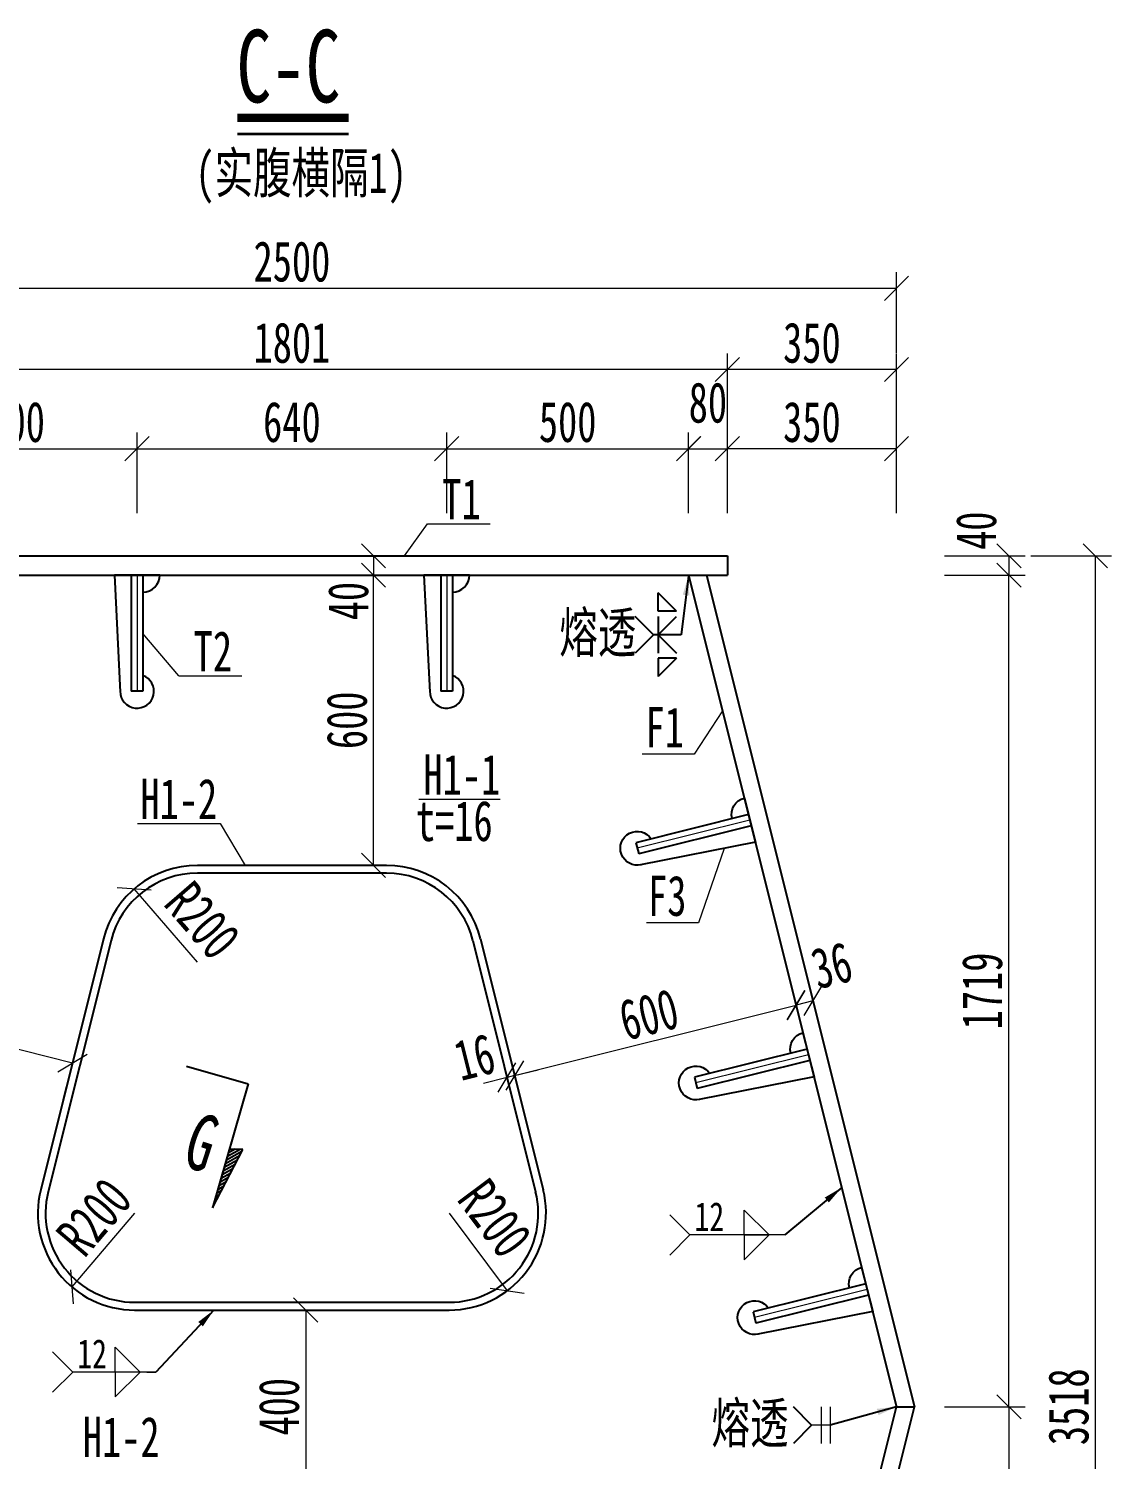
# Model space of a CAD drawing. Header units: millimetres. Extents: x -411717 to -116098, y 0 to 693159.
# Drawn here: x -183054 to -180815, y 363695 to 366652 of the extents above; entities that cross this region are included whole.
import ezdxf
from ezdxf.enums import TextEntityAlignment as Align

# ---------------------------------------------------------------- set-up
doc = ezdxf.new("R2010")
doc.units = ezdxf.units.MM
doc.header["$LTSCALE"] = 2
doc.header["$PDMODE"] = 3
doc.header["$PDSIZE"] = -10
doc.layers.get('Defpoints').update_dxf_attribs({"color": 8, "lineweight": 9})
doc.layers.add('dim', color=3, linetype='Continuous')
doc.layers.add('焊缝', color=7, linetype='Continuous')
for name, color, linetype, lineweight in [('加粗线', 6, 'Continuous', 25), ('文字', 7, 'Continuous', 15), ('标注', 4, 'Continuous', 13), ('横隔板', 6, 'Continuous', 25), ('细实线', 4, 'Continuous', 15), ('细线', 4, 'Continuous', 15), ('钢板粗线', 1, 'Continuous', 25)]:
    doc.layers.add(name, color=color, linetype=linetype, lineweight=lineweight)
doc.styles.add('111', font='仿宋_GB2312.ttf', dxfattribs={"width": 0.7})
doc.styles.add('BM_Dim', font='仿宋_GB2312.ttf', dxfattribs={"width": 0.85})
doc.styles.add('SMEDI', font='仿宋_GB2312.ttf', dxfattribs={"width": 0.75})
doc.styles.get("Standard").update_dxf_attribs({"font": '仿宋_GB2312.ttf'})
doc.dimstyles.new('200', dxfattribs={"dimscale": 0, "dimtxt": 2.5, "dimasz": 1.5, "dimexe": 1, "dimexo": 1, "dimgap": 0.4, "dimtad": 1, "dimdec": 0, "dimdsep": 46, "dimtxsty": '111', "dimblk": 'OBLIQUE', "dimcen": 0, "dimclrd": 256, "dimclre": 256, "dimclrt": 256, "dimadec": 1, "dimazin": 2, "dimtfac": 1, "dimtdec": 0, "dimtmove": 2, "dimatfit": 3, "dimfxl": 4, "dimfxlon": 1, "dimtolj": 1, "dimlwd": -1, "dimlwe": -1, "dimarcsym": 0})
doc.dimstyles.new('MSteel_1.0_1.0', dxfattribs={"dimtxt": 3, "dimasz": 1.2, "dimexe": 1, "dimexo": 1, "dimgap": 1, "dimtad": 3, "dimtoh": 1, "dimdec": 0, "dimzin": 0, "dimdsep": 46, "dimtxsty": 'Standard', "dimblk": 'ARCHTICK', "dimcen": 0.09, "dimclrd": 3, "dimclre": 3, "dimadec": 0, "dimazin": 0, "dimtfac": 1, "dimtdec": 4, "dimtofl": 0, "dimtmove": 0, "dimatfit": 3, "dimfxl": 1, "dimtolj": 1, "dimtzin": 0, "dimarcsym": 0})

# ---------------------------------------------------------------- blocks, each defined once
blk = doc.blocks.new('_Oblique')
at = {"color": 0, "linetype": 'ByBlock', "lineweight": -2}
blk.add_line((-0.5, -0.5), (0.5, 0.5), dxfattribs=at)
blk = doc.blocks.new('*D47')
at = {"layer": 'Defpoints', "color": 0, "transparency": 16777216}
for p in [(-182070.2, 364571.3), (-182085.7, 364567.5), (-182064.9, 364484.2)]:
    blk.add_point(p, dxfattribs=at)
at = {"layer": '细实线', "transparency": 16777216}
for p, q in [((-182077, 364532.7), (-182056.8, 364451.8)), ((-182061.5, 364536.6), (-182041.3, 364455.7)), ((-182064.9, 364484.2), (-182113.4, 364472)), ((-182049.4, 364488.1), (-182064.9, 364484.2)), ((-182049.4, 364488.1), (-182000.9, 364500.2))]:
    blk.add_line(p, q, dxfattribs=at)
at = {"layer": '细实线', "transparency": 16777216, "xscale": 50, "yscale": 50, "zscale": 50}
for p, rotation in [((-182064.9, 364484.2), 14.03624346807813), ((-182049.4, 364488.1), 194.0362434680781)]:
    blk.add_blockref('_Oblique', p, dxfattribs=dict(at, rotation=rotation))
at = {"layer": '细实线', "transparency": 16777216, "insert": (-182132.3, 364526.1), "char_height": 83.33, "attachment_point": 5, "rotation": 14.0362, "style": '111'}
blk.add_mtext('\\A1;16', dxfattribs=at)
blk = doc.blocks.new('*D46')
at = {"layer": 'Defpoints', "color": 0, "transparency": 16777216}
for p in [(-182509.8, 364003.5), (-182509.8, 363603.5), (-182481.3, 363603.5)]:
    blk.add_point(p, dxfattribs=at)
at = {"layer": '细实线', "transparency": 16777216}
for p, q in [((-182481.3, 364003.5), (-182447.9, 364003.5)), ((-182481.3, 364003.5), (-182481.3, 363603.5)), ((-182481.3, 363603.5), (-182447.9, 363603.5))]:
    blk.add_line(p, q, dxfattribs=at)
at = {"layer": '细实线', "transparency": 16777216, "xscale": 49.99999999999995, "yscale": 49.99999999999995, "zscale": 49.99999999999995}
for p, rotation in [((-182481.3, 364003.5), 90), ((-182481.3, 363603.5), 270)]:
    blk.add_blockref('_Oblique', p, dxfattribs=dict(at, rotation=rotation))
at = {"layer": '细实线', "transparency": 16777216, "insert": (-182536.3, 363803.5), "char_height": 83.33, "attachment_point": 5, "rotation": 90, "style": '111'}
blk.add_mtext('\\A1;400', dxfattribs=at)
blk = doc.blocks.new('*D41')
at = {"layer": 'Defpoints', "color": 0, "transparency": 16777216}
for p in [(-181467.3, 364633.6), (-181442, 364532.4), (-182024.1, 364386.9)]:
    blk.add_point(p, dxfattribs=at)
at = {"layer": '细实线', "transparency": 16777216}
for p, q in [((-181450.1, 364564.8), (-181475.4, 364665.9)), ((-182049.4, 364488.1), (-181467.3, 364633.6)), ((-182032.2, 364419.2), (-182057.5, 364520.4))]:
    blk.add_line(p, q, dxfattribs=at)
at = {"layer": '细实线', "transparency": 16777216, "xscale": 49.99999999999995, "yscale": 49.99999999999995, "zscale": 49.99999999999995}
for p, rotation in [((-181467.3, 364633.6), 14.03624346792379), ((-182049.4, 364488.1), 194.0362434679238)]:
    blk.add_blockref('_Oblique', p, dxfattribs=dict(at, rotation=rotation))
at = {"layer": '细实线', "transparency": 16777216, "insert": (-181771.7, 364614.2), "char_height": 83.33, "attachment_point": 5, "rotation": 14.0362, "style": '111'}
blk.add_mtext('\\A1;600', dxfattribs=at)
blk = doc.blocks.new('*D42')
at = {"layer": 'Defpoints', "color": 0, "transparency": 16777216}
for p in [(-183545.8, 364659.6), (-183572.6, 364552), (-182990.6, 364406.5)]:
    blk.add_point(p, dxfattribs=at)
at = {"layer": '细实线', "transparency": 16777216}
for p, q in [((-183564.6, 364584.3), (-183537.7, 364691.9)), ((-182963.7, 364514), (-183545.8, 364659.6)), ((-182982.5, 364438.8), (-182955.6, 364546.4))]:
    blk.add_line(p, q, dxfattribs=at)
at = {"layer": '细实线', "transparency": 16777216, "xscale": 49.99999999999995, "yscale": 49.99999999999995, "zscale": 49.99999999999995}
for p, rotation in [((-183545.8, 364659.6), 165.9637565320775), ((-182963.7, 364514), 345.9637565320776)]:
    blk.add_blockref('_Oblique', p, dxfattribs=dict(at, rotation=rotation))
at = {"layer": '细实线', "transparency": 16777216, "insert": (-183241.4, 364640.1), "char_height": 83.33, "attachment_point": 5, "rotation": 345.9638, "style": '111'}
blk.add_mtext('\\A1;600', dxfattribs=at)
blk = doc.blocks.new('24-240加劲 有过焊孔')
at = {"layer": 'Defpoints'}
blk.add_line((0, 0), (0, 240), dxfattribs=at)
at = {"layer": '钢板粗线'}
for p, q in [((-12, 0), (-12, 240)), ((-12, 240), (12, 240)), ((12, 0), (12, 240)), ((47, 0), (35, 241.7)), ((-47, 0), (47, 0))]:
    blk.add_line(p, q, dxfattribs=at)
for centre, start, end in [((0, 240), 0, 249.949), ((-12, 0), 90, 180)]:
    blk.add_arc(centre, 35, start, end, dxfattribs=at)
blk = doc.blocks.new('*D58')
at = {"layer": 'Defpoints', "color": 0, "transparency": 16777216}
for p in [(-181451.8, 364720), (-181486.7, 364711.3), (-181467.3, 364633.6)]:
    blk.add_point(p, dxfattribs=at)
at = {"layer": '标注', "transparency": 16777216}
for p, q in [((-181478.7, 364678.9), (-181459.2, 364601.2)), ((-181443.7, 364687.7), (-181424.3, 364610)), ((-181432.4, 364642.3), (-181467.3, 364633.6))]:
    blk.add_line(p, q, dxfattribs=at)
at = {"layer": '标注', "transparency": 16777216, "xscale": 49.99999999999987, "yscale": 49.99999999999987, "zscale": 49.99999999999987}
for p, rotation in [((-181467.3, 364633.6), 194.0362434678366), ((-181432.4, 364642.3), 14.03624346783664)]:
    blk.add_blockref('_Oblique', p, dxfattribs=dict(at, rotation=rotation))
at = {"layer": '标注', "transparency": 16777216, "insert": (-181393.7, 364715.7), "char_height": 83.33, "attachment_point": 5, "rotation": 14.0362, "style": '111'}
blk.add_mtext('\\A1;36', dxfattribs=at)
blk = doc.blocks.new('*D63')
at = {"layer": 'Defpoints', "color": 0, "transparency": 16777216}
for p in [(-182336.8, 365562.5), (-182341, 365522.5), (-182336.8, 365522.5)]:
    blk.add_point(p, dxfattribs=at)
at = {"layer": '标注', "transparency": 16777216}
for p, q in [((-182341, 365562.5), (-182374.3, 365562.5)), ((-182341, 365562.5), (-182341, 365522.5)), ((-182341, 365522.5), (-182374.3, 365522.5))]:
    blk.add_line(p, q, dxfattribs=at)
at = {"layer": '标注', "transparency": 16777216, "xscale": 49.99999999999987, "yscale": 49.99999999999987, "zscale": 49.99999999999987}
for p, rotation in [((-182341, 365562.5), 90), ((-182341, 365522.5), 270)]:
    blk.add_blockref('_Oblique', p, dxfattribs=dict(at, rotation=rotation))
at = {"layer": '标注', "transparency": 16777216, "insert": (-182393.1, 365468.9), "char_height": 83.33, "attachment_point": 5, "rotation": 90, "style": '111'}
blk.add_mtext('\\A1;40', dxfattribs=at)
blk = doc.blocks.new('*D81')
at = {"layer": 'Defpoints', "color": 0, "transparency": 16777216}
for p in [(-182417.7, 365522.5), (-182341, 365522.5), (-182417.7, 364922.5)]:
    blk.add_point(p, dxfattribs=at)
at = {"layer": '标注', "transparency": 16777216}
for p, q in [((-182384.3, 365522.5), (-182307.7, 365522.5)), ((-182341, 364922.5), (-182341, 365522.5)), ((-182384.3, 364922.5), (-182307.7, 364922.5))]:
    blk.add_line(p, q, dxfattribs=at)
at = {"layer": '标注', "transparency": 16777216, "xscale": 49.99999999999987, "yscale": 49.99999999999987, "zscale": 49.99999999999987}
for p, rotation in [((-182341, 365522.5), 90), ((-182341, 364922.5), 270)]:
    blk.add_blockref('_Oblique', p, dxfattribs=dict(at, rotation=rotation))
at = {"layer": '标注', "transparency": 16777216, "insert": (-182396, 365222.5), "char_height": 83.33, "attachment_point": 5, "rotation": 90, "style": '111'}
blk.add_mtext('\\A1;600', dxfattribs=at)
blk = doc.blocks.new('*D113')
at = {"layer": 'Defpoints', "color": 0, "transparency": 16777216}
for p in [(-181609.5, 365783.8), (-181689.8, 365521.4), (-181609.5, 365521.4)]:
    blk.add_point(p, dxfattribs=at)
at = {"layer": '标注', "transparency": 16777216}
for p, q in [((-181689.8, 365650.5), (-181689.8, 365817.1)), ((-181609.5, 365650.5), (-181609.5, 365817.1)), ((-181689.8, 365783.8), (-181609.5, 365783.8))]:
    blk.add_line(p, q, dxfattribs=at)
at = {"layer": '标注', "transparency": 16777216, "xscale": 49.99999999999987, "yscale": 49.99999999999987, "zscale": 49.99999999999987, "rotation": 180}
blk.add_blockref('_Oblique', (-181689.8, 365783.8), dxfattribs=at)
at = {"layer": '标注', "transparency": 16777216, "xscale": 49.99999999999987, "yscale": 49.99999999999987, "zscale": 49.99999999999987}
blk.add_blockref('_Oblique', (-181609.5, 365783.8), dxfattribs=at)
at = {"layer": '标注', "transparency": 16777216, "insert": (-181649.7, 365878.8), "char_height": 83.33, "attachment_point": 5, "style": '111'}
blk.add_mtext('\\A1;80', dxfattribs=at)
blk = doc.blocks.new('*D114')
at = {"layer": 'Defpoints', "color": 0, "transparency": 16777216}
for p in [(-183410, 365947.6), (-183410, 365562.5), (-181609.5, 365562.5)]:
    blk.add_point(p, dxfattribs=at)
at = {"layer": '标注', "transparency": 16777216}
for p, q in [((-183410, 365814.3), (-183410, 365980.9)), ((-181609.5, 365814.3), (-181609.5, 365980.9)), ((-181609.5, 365947.6), (-183410, 365947.6))]:
    blk.add_line(p, q, dxfattribs=at)
at = {"layer": '标注', "transparency": 16777216, "xscale": 49.99999999999987, "yscale": 49.99999999999987, "zscale": 49.99999999999987, "rotation": 180}
blk.add_blockref('_Oblique', (-183410, 365947.6), dxfattribs=at)
at = {"layer": '标注', "transparency": 16777216, "xscale": 49.99999999999987, "yscale": 49.99999999999987, "zscale": 49.99999999999987}
blk.add_blockref('_Oblique', (-181609.5, 365947.6), dxfattribs=at)
at = {"layer": '标注', "transparency": 16777216, "insert": (-182509.8, 366002.6), "char_height": 83.33, "attachment_point": 5, "style": '111'}
blk.add_mtext('\\A1;1801', dxfattribs=at)
blk = doc.blocks.new('*D115')
at = {"layer": 'Defpoints', "color": 0, "transparency": 16777216}
for p in [(-181259.8, 366115.5), (-183759.8, 363803.5), (-181259.8, 363803.5)]:
    blk.add_point(p, dxfattribs=at)
at = {"layer": '标注', "transparency": 16777216}
for p, q in [((-183759.8, 365982.1), (-183759.8, 366148.8)), ((-181259.8, 365982.1), (-181259.8, 366148.8)), ((-183759.8, 366115.5), (-181259.8, 366115.5))]:
    blk.add_line(p, q, dxfattribs=at)
at = {"layer": '标注', "transparency": 16777216, "xscale": 49.99999999999987, "yscale": 49.99999999999987, "zscale": 49.99999999999987, "rotation": 180}
blk.add_blockref('_Oblique', (-183759.8, 366115.5), dxfattribs=at)
at = {"layer": '标注', "transparency": 16777216, "xscale": 49.99999999999987, "yscale": 49.99999999999987, "zscale": 49.99999999999987}
blk.add_blockref('_Oblique', (-181259.8, 366115.5), dxfattribs=at)
at = {"layer": '标注', "transparency": 16777216, "insert": (-182509.8, 366170.5), "char_height": 83.33, "attachment_point": 5, "style": '111'}
blk.add_mtext('\\A1;2500', dxfattribs=at)
blk = doc.blocks.new('*D117')
at = {"layer": 'Defpoints', "color": 0, "transparency": 16777216}
for p in [(-181609.5, 365783.8), (-181259.8, 365522.5), (-181609.5, 363803.5)]:
    blk.add_point(p, dxfattribs=at)
at = {"layer": '标注', "transparency": 16777216}
for p, q in [((-181609.5, 365650.5), (-181609.5, 365817.1)), ((-181259.8, 365650.5), (-181259.8, 365817.1)), ((-181259.8, 365783.8), (-181609.5, 365783.8))]:
    blk.add_line(p, q, dxfattribs=at)
at = {"layer": '标注', "transparency": 16777216, "xscale": 49.99999999999987, "yscale": 49.99999999999987, "zscale": 49.99999999999987, "rotation": 180}
blk.add_blockref('_Oblique', (-181609.5, 365783.8), dxfattribs=at)
at = {"layer": '标注', "transparency": 16777216, "xscale": 49.99999999999987, "yscale": 49.99999999999987, "zscale": 49.99999999999987}
blk.add_blockref('_Oblique', (-181259.8, 365783.8), dxfattribs=at)
at = {"layer": '标注', "transparency": 16777216, "insert": (-181434.7, 365838.8), "char_height": 83.33, "attachment_point": 5, "style": '111'}
blk.add_mtext('\\A1;350', dxfattribs=at)
blk = doc.blocks.new('*D118')
at = {"layer": 'Defpoints', "color": 0, "transparency": 16777216}
for p in [(-181425.4, 363803.5), (-181855.1, 362084.5), (-181027.3, 362084.5)]:
    blk.add_point(p, dxfattribs=at)
at = {"layer": '标注', "transparency": 16777216}
for p, q in [((-181160.6, 363803.5), (-180993.9, 363803.5)), ((-181027.3, 363803.5), (-181027.3, 362084.5)), ((-181160.6, 362084.5), (-180993.9, 362084.5))]:
    blk.add_line(p, q, dxfattribs=at)
at = {"layer": '标注', "transparency": 16777216, "xscale": 49.99999999999987, "yscale": 49.99999999999987, "zscale": 49.99999999999987}
for p, rotation in [((-181027.3, 363803.5), 90), ((-181027.3, 362084.5), 270)]:
    blk.add_blockref('_Oblique', p, dxfattribs=dict(at, rotation=rotation))
at = {"layer": '标注', "transparency": 16777216, "insert": (-181082.3, 362944), "char_height": 83.33, "attachment_point": 5, "rotation": 90, "style": '111'}
blk.add_mtext('\\A1;1719', dxfattribs=at)
blk = doc.blocks.new('*D119')
at = {"layer": 'Defpoints', "color": 0, "transparency": 16777216}
for p in [(-181855.1, 365522.5), (-181027.3, 365522.5), (-181425.4, 363803.5)]:
    blk.add_point(p, dxfattribs=at)
at = {"layer": '标注', "transparency": 16777216}
for p, q in [((-181160.6, 365522.5), (-180993.9, 365522.5)), ((-181027.3, 363803.5), (-181027.3, 365522.5)), ((-181160.6, 363803.5), (-180993.9, 363803.5))]:
    blk.add_line(p, q, dxfattribs=at)
at = {"layer": '标注', "transparency": 16777216, "xscale": 49.99999999999987, "yscale": 49.99999999999987, "zscale": 49.99999999999987}
for p, rotation in [((-181027.3, 365522.5), 90), ((-181027.3, 363803.5), 270)]:
    blk.add_blockref('_Oblique', p, dxfattribs=dict(at, rotation=rotation))
at = {"layer": '标注', "transparency": 16777216, "insert": (-181082.3, 364663), "char_height": 83.33, "attachment_point": 5, "rotation": 90, "style": '111'}
blk.add_mtext('\\A1;1719', dxfattribs=at)
blk = doc.blocks.new('*D121')
at = {"layer": 'Defpoints', "color": 0, "transparency": 16777216}
for p in [(-181821.2, 365562.5), (-181821.2, 365522.5), (-181027.3, 365522.5)]:
    blk.add_point(p, dxfattribs=at)
at = {"layer": '标注', "transparency": 16777216}
for p, q in [((-181160.6, 365562.5), (-180993.9, 365562.5)), ((-181027.3, 365562.5), (-181027.3, 365522.5)), ((-181160.6, 365522.5), (-180993.9, 365522.5))]:
    blk.add_line(p, q, dxfattribs=at)
at = {"layer": '标注', "transparency": 16777216, "xscale": 49.99999999999987, "yscale": 49.99999999999987, "zscale": 49.99999999999987}
for p, rotation in [((-181027.3, 365562.5), 90), ((-181027.3, 365522.5), 270)]:
    blk.add_blockref('_Oblique', p, dxfattribs=dict(at, rotation=rotation))
at = {"layer": '标注', "transparency": 16777216, "insert": (-181094.7, 365614.4), "char_height": 83.33, "attachment_point": 5, "rotation": 90, "style": '111'}
blk.add_mtext('\\A1;40', dxfattribs=at)
blk = doc.blocks.new('*D536')
at = {"layer": 'Defpoints', "color": 0, "transparency": 16777216}
for p in [(-182830, 365783.8), (-183330, 365522.5), (-182830, 365522.5)]:
    blk.add_point(p, dxfattribs=at)
at = {"layer": '标注', "transparency": 16777216}
for p, q in [((-183330, 365650.5), (-183330, 365817.1)), ((-182830, 365650.5), (-182830, 365817.1)), ((-183330, 365783.8), (-182830, 365783.8))]:
    blk.add_line(p, q, dxfattribs=at)
at = {"layer": '标注', "transparency": 16777216, "xscale": 49.99999999999987, "yscale": 49.99999999999987, "zscale": 49.99999999999987, "rotation": 180}
blk.add_blockref('_Oblique', (-183330, 365783.8), dxfattribs=at)
at = {"layer": '标注', "transparency": 16777216, "xscale": 49.99999999999987, "yscale": 49.99999999999987, "zscale": 49.99999999999987}
blk.add_blockref('_Oblique', (-182830, 365783.8), dxfattribs=at)
at = {"layer": '标注', "transparency": 16777216, "insert": (-183080, 365838.8), "char_height": 83.33, "attachment_point": 5, "style": '111'}
blk.add_mtext('\\A1;500', dxfattribs=at)
blk = doc.blocks.new('*D537')
at = {"layer": 'Defpoints', "color": 0, "transparency": 16777216}
for p in [(-182189.8, 365783.8), (-182830, 365522.5), (-182189.8, 365522.5)]:
    blk.add_point(p, dxfattribs=at)
at = {"layer": '标注', "transparency": 16777216}
for p, q in [((-182830, 365650.5), (-182830, 365817.1)), ((-182189.8, 365650.5), (-182189.8, 365817.1)), ((-182830, 365783.8), (-182189.8, 365783.8))]:
    blk.add_line(p, q, dxfattribs=at)
at = {"layer": '标注', "transparency": 16777216, "xscale": 49.99999999999987, "yscale": 49.99999999999987, "zscale": 49.99999999999987, "rotation": 180}
blk.add_blockref('_Oblique', (-182830, 365783.8), dxfattribs=at)
at = {"layer": '标注', "transparency": 16777216, "xscale": 49.99999999999987, "yscale": 49.99999999999987, "zscale": 49.99999999999987}
blk.add_blockref('_Oblique', (-182189.8, 365783.8), dxfattribs=at)
at = {"layer": '标注', "transparency": 16777216, "insert": (-182509.9, 365838.8), "char_height": 83.33, "attachment_point": 5, "style": '111'}
blk.add_mtext('\\A1;640', dxfattribs=at)
blk = doc.blocks.new('*D538')
at = {"layer": 'Defpoints', "color": 0, "transparency": 16777216}
for p in [(-181689.5, 365783.8), (-182189.8, 365522.5), (-181689.5, 365522.5)]:
    blk.add_point(p, dxfattribs=at)
at = {"layer": '标注', "transparency": 16777216}
for p, q in [((-182189.8, 365650.5), (-182189.8, 365817.1)), ((-181689.5, 365650.5), (-181689.5, 365817.1)), ((-182189.8, 365783.8), (-181689.5, 365783.8))]:
    blk.add_line(p, q, dxfattribs=at)
at = {"layer": '标注', "transparency": 16777216, "xscale": 49.99999999999987, "yscale": 49.99999999999987, "zscale": 49.99999999999987, "rotation": 180}
blk.add_blockref('_Oblique', (-182189.8, 365783.8), dxfattribs=at)
at = {"layer": '标注', "transparency": 16777216, "xscale": 49.99999999999987, "yscale": 49.99999999999987, "zscale": 49.99999999999987}
blk.add_blockref('_Oblique', (-181689.5, 365783.8), dxfattribs=at)
at = {"layer": '标注', "transparency": 16777216, "insert": (-181939.7, 365838.8), "char_height": 83.33, "attachment_point": 5, "style": '111'}
blk.add_mtext('\\A1;500', dxfattribs=at)
blk = doc.blocks.new('*D578')
at = {"layer": 'Defpoints', "color": 0, "transparency": 16777216}
for p in [(-181609.5, 365947.6), (-181259.8, 365686.3), (-181609.5, 363967.3)]:
    blk.add_point(p, dxfattribs=at)
at = {"layer": '标注', "transparency": 16777216}
for p, q in [((-181609.5, 365814.3), (-181609.5, 365980.9)), ((-181259.8, 365814.3), (-181259.8, 365980.9)), ((-181259.8, 365947.6), (-181609.5, 365947.6))]:
    blk.add_line(p, q, dxfattribs=at)
at = {"layer": '标注', "transparency": 16777216, "xscale": 49.99999999999987, "yscale": 49.99999999999987, "zscale": 49.99999999999987, "rotation": 180}
blk.add_blockref('_Oblique', (-181609.5, 365947.6), dxfattribs=at)
at = {"layer": '标注', "transparency": 16777216, "xscale": 49.99999999999987, "yscale": 49.99999999999987, "zscale": 49.99999999999987}
blk.add_blockref('_Oblique', (-181259.8, 365947.6), dxfattribs=at)
at = {"layer": '标注', "transparency": 16777216, "insert": (-181434.7, 366002.6), "char_height": 83.33, "attachment_point": 5, "style": '111'}
blk.add_mtext('\\A1;350', dxfattribs=at)
blk = doc.blocks.new('*D813')
at = {"layer": 'Defpoints', "color": 0, "transparency": 16777216}
for p in [(-182836.2, 364873.8), (-182705.4, 364722.5)]:
    blk.add_point(p, dxfattribs=at)
at = {"layer": '标注', "transparency": 16777216}
blk.add_line((-182705.4, 364722.5), (-182836.2, 364873.8), dxfattribs=at)
at = {"layer": '标注', "transparency": 16777216, "xscale": 49.99999999999994, "yscale": 49.99999999999994, "zscale": 49.99999999999994, "rotation": 130.8385402929504}
blk.add_blockref('_Oblique', (-182836.2, 364873.8), dxfattribs=at)
at = {"layer": '标注', "transparency": 16777216, "insert": (-182694.9, 364808.7), "char_height": 83.33, "attachment_point": 5, "rotation": 310.8385, "style": '111'}
blk.add_mtext('\\A1;R200', dxfattribs=at)
blk = doc.blocks.new('*D814')
at = {"layer": 'Defpoints', "color": 0, "transparency": 16777216}
for p in [(-182835.2, 364203.5), (-182965, 364051.3)]:
    blk.add_point(p, dxfattribs=at)
at = {"layer": '标注', "transparency": 16777216}
blk.add_line((-182835.2, 364203.5), (-182965, 364051.3), dxfattribs=at)
at = {"layer": '标注', "transparency": 16777216, "xscale": 49.99999999999994, "yscale": 49.99999999999994, "zscale": 49.99999999999994, "rotation": 229.5121808114001}
blk.add_blockref('_Oblique', (-182965, 364051.3), dxfattribs=at)
at = {"layer": '标注', "transparency": 16777216, "insert": (-182918.7, 364195.7), "char_height": 83.33, "attachment_point": 5, "rotation": 49.5122, "style": '111'}
blk.add_mtext('\\A1;R200', dxfattribs=at)
blk = doc.blocks.new('*D815')
at = {"layer": 'Defpoints', "color": 0, "transparency": 16777216}
for p in [(-182184.4, 364203.5), (-182064.6, 364043.3)]:
    blk.add_point(p, dxfattribs=at)
at = {"layer": '标注', "transparency": 16777216}
blk.add_line((-182184.4, 364203.5), (-182064.6, 364043.3), dxfattribs=at)
at = {"layer": '标注', "transparency": 16777216, "xscale": 49.99999999999994, "yscale": 49.99999999999994, "zscale": 49.99999999999994, "rotation": 306.8152032290811}
blk.add_blockref('_Oblique', (-182064.6, 364043.3), dxfattribs=at)
at = {"layer": '标注', "transparency": 16777216, "insert": (-182090.4, 364193), "char_height": 83.33, "attachment_point": 5, "rotation": 306.8152, "style": '111'}
blk.add_mtext('\\A1;R200', dxfattribs=at)
blk = doc.blocks.new('*D857')
at = {"layer": 'Defpoints', "color": 0, "transparency": 16777216}
for p in [(-181027.3, 365562.5), (-181027.3, 362044.5), (-180848.7, 362044.5)]:
    blk.add_point(p, dxfattribs=at)
at = {"layer": '标注', "transparency": 16777216}
for p, q in [((-180982.1, 365562.5), (-180815.4, 365562.5)), ((-180848.7, 365562.5), (-180848.7, 362044.5)), ((-180982.1, 362044.5), (-180815.4, 362044.5))]:
    blk.add_line(p, q, dxfattribs=at)
at = {"layer": '标注', "transparency": 16777216, "xscale": 49.99999999999995, "yscale": 49.99999999999995, "zscale": 49.99999999999995}
for p, rotation in [((-180848.7, 365562.5), 90), ((-180848.7, 362044.5), 270)]:
    blk.add_blockref('_Oblique', p, dxfattribs=dict(at, rotation=rotation))
at = {"layer": '标注', "transparency": 16777216, "insert": (-180903.7, 363803.5), "char_height": 83.33, "attachment_point": 5, "rotation": 90, "style": '111'}
blk.add_mtext('\\A1;3518', dxfattribs=at)
blk = doc.blocks.new('_ArchTick')
at = {"color": 0, "linetype": 'ByBlock', "const_width": 0.15}
blk.add_lwpolyline([(-0.5, -0.5), (0.5, 0.5)], dxfattribs=at)
blk = doc.blocks.new('剖面箭头')
at = {"layer": '钢板粗线', "ltscale": 10}
h = blk.add_hatch(dxfattribs=at)
h.set_pattern_fill('ANSI31', color=256, style=0)
h.set_pattern_definition([(45, (-182.99888, -777.8594), (-0.088388348, 0.088388348), [])])
h.paths.add_polyline_path([(6, -3), (3.15, -3), (3, -3.6)])
for p, q in [((0, 0), (0, -3)), ((0, -3), (6, -3)), ((6, -3), (3, -3.6)), ((3, -3.6), (3.15, -3))]:
    blk.add_line(p, q, dxfattribs=at)

msp = doc.modelspace()

# ---------------------------------------------------------------- linework, layer by layer
at = {"layer": '加粗线', "ltscale": 100, "const_width": 16.7}
msp.add_lwpolyline([(-182622.4, 366467.8), (-182392.5, 366467.8)], dxfattribs=at)
at = {"layer": '标注'}
for p, q in [((-181415.4, 363803.5), (-181415.4, 363727.9)), ((-181396.7, 363803.5), (-181396.7, 363727.9)), ((-181396.7, 363765.7), (-181435.2, 363765.7))]:
    msp.add_line(p, q, dxfattribs=at)
at = {"layer": '横隔板', "color": 2, "ltscale": 550}
for p, q in [((-183410, 365562.5), (-181609.5, 365562.5)), ((-181609.5, 365562.5), (-181609.5, 365522.5)), ((-183410, 365522.5), (-181609.5, 365522.5)), ((-181689.5, 365522.5), (-181259.8, 363803.5)), ((-181652.4, 365522.5), (-181222.7, 363803.5)), ((-182314.1, 364922.5), (-182705.4, 364922.5)), ((-182314.1, 364906.5), (-182705.4, 364906.5)), ((-182899.4, 364771), (-183029.2, 364252)), ((-182883.9, 364767.1), (-183013.7, 364248.1)), ((-182135.6, 364767.1), (-182005.9, 364248.1)), ((-182120.1, 364771), (-181990.4, 364252)), ((-182835.2, 364019.5), (-182184.4, 364019.5)), ((-182835.2, 364003.5), (-182184.4, 364003.5)), ((-181689.5, 362084.5), (-181259.8, 363803.5)), ((-181652.4, 362084.5), (-181222.7, 363803.5)), ((-181259.8, 363803.5), (-181222.7, 363803.5))]:
    msp.add_line(p, q, dxfattribs=at)
for centre, radius, start, end in [((-182705.4, 364722.5), 200, 90, 165.9638), ((-182705.4, 364722.5), 184, 90, 165.9638), ((-182314.1, 364722.5), 200, 14.0362, 90), ((-182314.1, 364722.5), 184, 14.0362, 90), ((-182835.2, 364203.5), 200, 165.9638, 270), ((-182835.2, 364203.5), 184, 165.9638, 270), ((-182184.4, 364203.5), 200, 270, 14.0362), ((-182184.4, 364203.5), 184, 270, 14.0362)]:
    msp.add_arc(centre, radius, start, end, dxfattribs=at)
at = {"layer": '焊缝', "color": 4}
for p, q in [((-181689.8, 365521.4), (-181705.3, 365399.3)), ((-181714.4, 365447.9), (-181752.2, 365485.7)), ((-181752.2, 365447.9), (-181752.2, 365485.7)), ((-181762, 365399.3), (-181799.8, 365437.1)), ((-181714.4, 365447.9), (-181752.2, 365447.9)), ((-181752.2, 365399.3), (-181714.4, 365437.1)), ((-181752.2, 365437.1), (-181752.2, 365361.5)), ((-181762, 365399.3), (-181799.8, 365361.5)), ((-181705.3, 365399.3), (-181762, 365399.3)), ((-181752.2, 365399.3), (-181714.4, 365361.5)), ((-181714.4, 365350.7), (-181752.2, 365350.7)), ((-181752.2, 365350.7), (-181752.2, 365312.9)), ((-181714.4, 365350.7), (-181752.2, 365312.9)), ((-181435.2, 363765.7), (-181473, 363803.5)), ((-181259.8, 363803.5), (-181396.7, 363765.7)), ((-181435.2, 363765.7), (-181473, 363727.9))]:
    msp.add_line(p, q, dxfattribs=at)
for points in [[(-181688.2, 365480.4), (-181701.6, 365482.1), (-181689.8, 365521.4)], [(-181297, 363786.2), (-181300.6, 363799.2), (-181259.8, 363803.5)]]:
    msp.add_solid(points, dxfattribs=at)
at = {"layer": '细实线'}
for p, q in [((-182277.2, 365562.5), (-182229.5, 365628.7)), ((-182229.5, 365628.7), (-182099.7, 365628.7)), ((-182743.5, 365314.2), (-182818, 365401.6)), ((-182743.5, 365314.2), (-182613.7, 365314.2)), ((-181619.4, 365241.8), (-181678.4, 365152.4)), ((-181678.4, 365152.4), (-181785.7, 365152.4)), ((-182247.5, 365059.4), (-182079.3, 365059.4)), ((-182828.9, 365009.1), (-182658.1, 365009.1)), ((-182658.1, 365009.1), (-182606.2, 364922.5)), ((-181616.3, 364957.7), (-181669.4, 364804.1)), ((-181669.4, 364804.1), (-181776.7, 364804.1)), ((-181687, 364158.6), (-181728.6, 364200.3)), ((-181574.5, 364158.6), (-181574.5, 364209.9)), ((-181523.2, 364158.6), (-181574.5, 364209.9)), ((-181687, 364158.6), (-181728.6, 364116.9)), ((-181490.6, 364158.6), (-181687, 364158.6)), ((-181574.5, 364158.6), (-181523.2, 364158.6)), ((-181574.5, 364158.6), (-181574.5, 364107.3)), ((-181574.5, 364158.6), (-181523.2, 364158.6)), ((-181523.2, 364158.6), (-181574.5, 364107.3)), ((-182875.2, 363875.3), (-182875.2, 363926.6)), ((-182823.9, 363875.3), (-182875.2, 363926.6)), ((-182963.1, 363875.3), (-183004.8, 363917)), ((-182963.1, 363875.3), (-183004.8, 363833.6)), ((-182791.2, 363875.3), (-182963.1, 363875.3)), ((-182875.2, 363875.3), (-182875.2, 363824)), ((-182823.9, 363875.3), (-182875.2, 363824)), ((-182809.6, 363875.3), (-182791.2, 363875.3))]:
    msp.add_line(p, q, dxfattribs=at)
at = {"layer": '细线', "ltscale": 100, "const_width": 5}
msp.add_lwpolyline([(-182622.4, 366434.4), (-182392.5, 366434.4)], dxfattribs=at)

# ---------------------------------------------------------------- block references
at = {"layer": 'dim', "xscale": -44.44444444444441, "yscale": 44.44444444444441, "zscale": 44.44444444444441, "rotation": 73.94492554861296}
msp.add_blockref('剖面箭头', (-182728.1, 364507.6), dxfattribs=at)
at = {"layer": '标注', "rotation": 180}
for p in [(-182830, 365522.5), (-182189.8, 365522.5)]:
    msp.add_blockref('24-240加劲 有过焊孔', p, dxfattribs=at)
at = {"layer": '标注', "xscale": -1, "rotation": 104.0362434677199}
for p in [(-181562.9, 365016.1), (-181441.7, 364531.1), (-181320.4, 364046)]:
    msp.add_blockref('24-240加劲 有过焊孔', p, dxfattribs=at)

# ---------------------------------------------------------------- texts
at = {"width": 0.7}
msp.add_text('C-C', height=150, dxfattribs=at).set_placement((-182624.3, 366499.8))
at = {"layer": '文字', "style": 'BM_Dim', "width": 0.7}
msp.add_text('G', height=116.7, rotation=342.1277, dxfattribs=at).set_placement((-182714.1, 364294.7), align=Align.CENTER)
at = {"layer": '细实线', "width": 0.7}
for s, p in [('(实腹横隔1)', (-182709.5, 366312.5)), ('T1', (-182198.9, 365638)), ('熔透', (-181957, 365362.6)), ('T2', (-182713, 365323.5)), ('F1', (-181778.7, 365166.6)), ('H1-1', (-182237.9, 365068.7)), ('H1-2', (-182823.1, 365018.4)), ('t=16', (-182253.6, 364973)), ('F3', (-181773.5, 364818.2)), ('熔透', (-181642.3, 363728.5)), ('H1-2', (-182942.2, 363699.4))]:
    msp.add_text(s, height=83.33, dxfattribs=at).set_placement(p)
at = {"layer": '细实线', "style": 'SMEDI', "width": 0.75}
for p in [(-181677.3, 364196.5), (-182953.6, 363913.2)]:
    msp.add_text('12', height=60, dxfattribs=at).set_placement(p, align=Align.MIDDLE_LEFT)

# ---------------------------------------------------------------- dimensions: what is measured, and where the dimension line sits
at = {"layer": '标注'}
for base, p1, p2, override, picture, middle in [((-181259.8, 366115.5), (-183759.8, 363803.5), (-181259.8, 363803.5), {"dimscale": 33.333333, "dimarcsym": 1}, '*D115', (-182509.8, 366170.5)), ((-183410.0273998, 365947.5952872), (-181609.5273998, 365562.4538562), (-183410.0273998, 365562.4538562), {"dimscale": 33.333333, "dimarcsym": 1}, '*D114', (-182509.7773998, 366002.5952872)), ((-181609.5, 365947.6), (-181259.8, 365686.3), (-181609.5, 363967.3), {"dimscale": 33.333333, "dimarcsym": 1}, '*D578', (-181434.7, 366002.6)), ((-181609.5, 365783.8), (-181689.8, 365521.4), (-181609.5, 365521.4), {"dimscale": 33.333333, "dimarcsym": 1}, '*D113', (-181649.7, 365878.8)), ((-182830, 365783.8), (-183330, 365522.5), (-182830, 365522.5), {"dimscale": 33.333333, "dimadec": 3, "dimarcsym": 1}, '*D536', (-183080, 365838.8)), ((-182189.8, 365783.8), (-182830, 365522.5), (-182189.8, 365522.5), {"dimscale": 33.333333, "dimadec": 3, "dimarcsym": 1}, '*D537', (-182509.9, 365838.8)), ((-181689.5, 365783.8), (-182189.8, 365522.5), (-181689.5, 365522.5), {"dimscale": 33.333333, "dimadec": 3, "dimarcsym": 1}, '*D538', (-181939.7, 365838.8)), ((-181609.5, 365783.8), (-181259.8, 365522.5), (-181609.5, 363803.5), {"dimscale": 33.333333, "dimarcsym": 1}, '*D117', (-181434.7, 365838.8))]:
    dim = msp.add_linear_dim(base=base, p1=p1, p2=p2, dimstyle='200', override=override, dxfattribs=at)
    dim.commit()
    dim.dimension.update_dxf_attribs({"geometry": picture, "text_midpoint": middle})
for base, p1, p2, angle, picture, middle, dimtype in [((-181027.3, 365522.5), (-181821.2, 365562.5), (-181821.2, 365522.5), 90, '*D121', (-181094.7, 365614.4), 160), ((-182341, 365522.5), (-182336.8, 365562.5), (-182336.8, 365522.5), 270, '*D63', (-182393.1, 365468.9), 161), ((-181467.3, 364633.6), (-181451.8, 364720), (-181486.7, 364711.3), 194.0362, '*D58', (-181393.7, 364715.7), 161)]:
    dim = msp.add_linear_dim(base=base, p1=p1, p2=p2, angle=angle, dimstyle='200', override={"dimscale": 33.333333, "dimarcsym": 1}, dxfattribs=at)
    dim.commit()
    dim.dimension.update_dxf_attribs({"geometry": picture, "text_midpoint": middle, "dimtype": dimtype})
for base, p1, p2, override, picture, middle in [((-180848.7, 362044.5), (-181027.3, 365562.5), (-181027.3, 362044.5), {"dimscale": 33.333333, "dimadec": 3, "dimarcsym": 1}, '*D857', (-180903.7, 363803.5)), ((-181027.3, 365522.5), (-181425.4, 363803.5), (-181855.1, 365522.5), {"dimscale": 33.333333, "dimarcsym": 1}, '*D119', (-181082.3, 364663)), ((-181027.3, 362084.5), (-181425.4, 363803.5), (-181855.1, 362084.5), {"dimscale": 33.333333, "dimarcsym": 1}, '*D118', (-181082.3, 362944))]:
    dim = msp.add_linear_dim(base=base, p1=p1, p2=p2, angle=90, dimstyle='200', override=override, dxfattribs=at)
    dim.commit()
    dim.dimension.update_dxf_attribs({"geometry": picture, "text_midpoint": middle})
dim = msp.add_aligned_dim(p1=(-182417.7, 364922.5), p2=(-182417.7, 365522.5), distance=-76.7, dimstyle='200', override={"dimscale": 33.333333, "dimarcsym": 1}, dxfattribs=at)
dim.commit()
dim.dimension.update_dxf_attribs({"geometry": '*D81', "text_midpoint": (-182396, 365222.5)})
for center, mpoint, picture, middle in [((-182705.4, 364722.5), (-182836.2, 364873.8), '*D813', (-182694.9, 364808.7)), ((-182835.2, 364203.5), (-182965, 364051.3), '*D814', (-182918.7, 364195.7)), ((-182184.4, 364203.5), (-182064.6, 364043.3), '*D815', (-182090.4, 364193))]:
    dim = msp.add_radius_dim(center=center, mpoint=mpoint, dimstyle='200', override={"dimscale": 33.333333, "dimadec": 3, "dimarcsym": 1}, dxfattribs=at)
    dim.commit()
    dim.dimension.update_dxf_attribs({"geometry": picture, "text_midpoint": middle, "dimtype": 164})
at = {"layer": '细实线'}
for p1, p2, distance, picture, middle in [((-182990.6, 364406.5), (-183572.6, 364552), -110.9, '*D42', (-183241.4, 364640.1)), ((-182024.1, 364386.9), (-181442, 364532.4), 104.3, '*D41', (-181771.7, 364614.2))]:
    dim = msp.add_aligned_dim(p1=p1, p2=p2, distance=distance, dimstyle='200', override={"dimscale": 33.333333, "dimarcsym": 1}, dxfattribs=at)
    dim.commit()
    dim.dimension.update_dxf_attribs({"geometry": picture, "text_midpoint": middle})
dim = msp.add_linear_dim(base=(-182064.9, 364484.2), p1=(-182070.2, 364571.3), p2=(-182085.7, 364567.5), angle=194.0362, dimstyle='200', override={"dimscale": 33.333333, "dimfxl": 1.5, "dimarcsym": 1}, dxfattribs=at)
dim.commit()
dim.dimension.update_dxf_attribs({"geometry": '*D47', "text_midpoint": (-182132.3, 364526.1), "dimtype": 161})
dim = msp.add_linear_dim(base=(-182481.3, 363603.5), p1=(-182509.8, 364003.5), p2=(-182509.8, 363603.5), angle=90, dimstyle='200', override={"dimscale": 33.333333, "dimarcsym": 1}, dxfattribs=at)
dim.commit()
dim.dimension.update_dxf_attribs({"geometry": '*D46', "text_midpoint": (-182536.3, 363803.5)})

# ---------------------------------------------------------------- leaders
for points in [[(-181373.1, 364256.6), (-181490.6, 364158.6)], [(-182671.3, 364003.5), (-182791.2, 363875.3)]]:
    msp.add_leader(points, dimstyle='MSteel_1.0_1.0', override={"dimscale": 33.333333, "dimclrd": 256}, dxfattribs=at)

doc.saveas('drawing.dxf')
